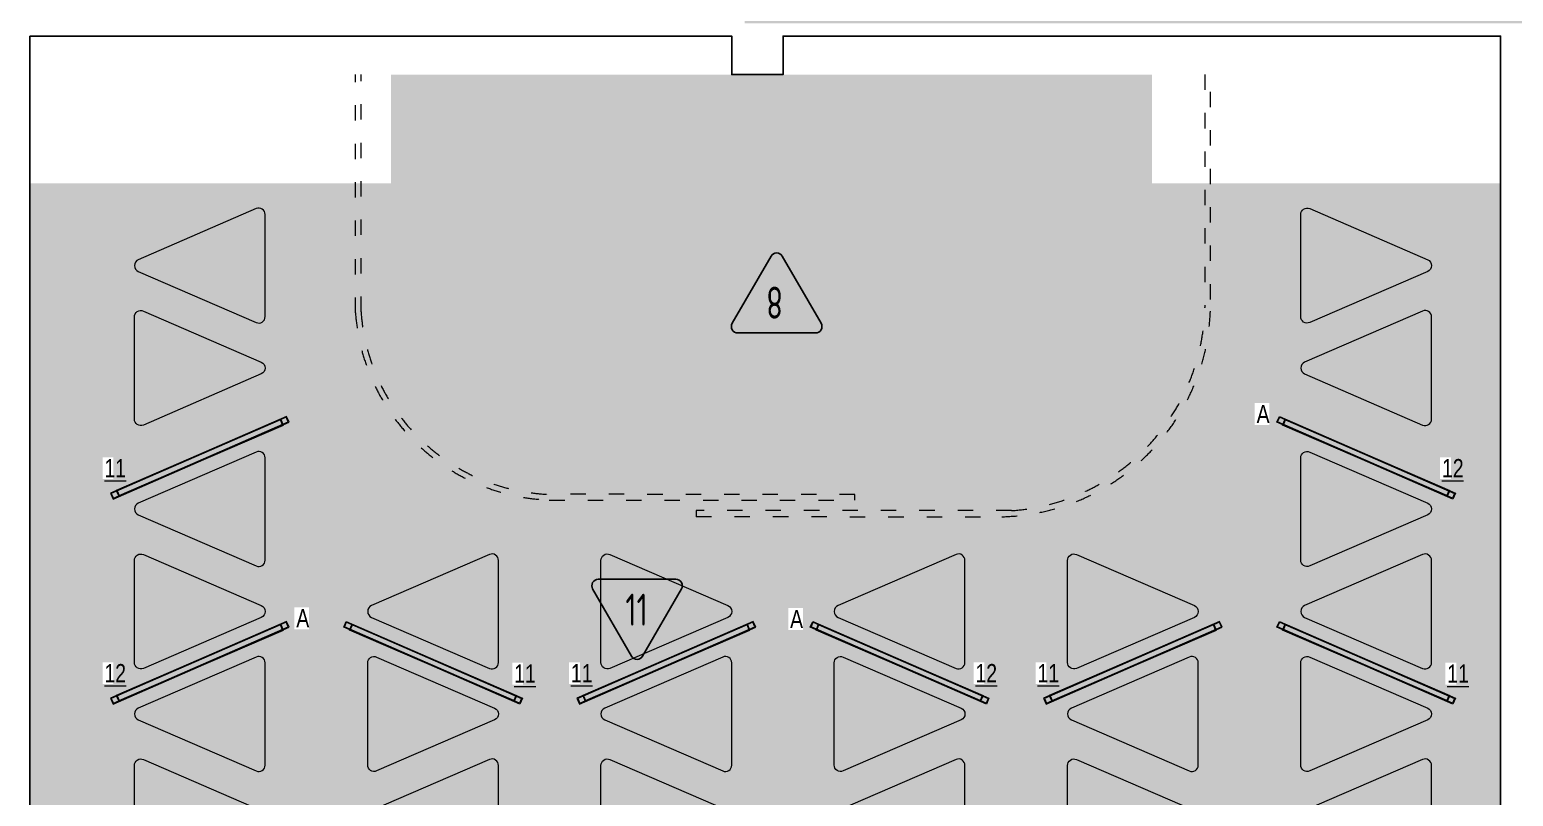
# Model space of a CAD drawing. Header units: millimetres. Extents: x -547274 to 397870, y -45599 to 141350.
# Drawn here: x 57962 to 69542, y 100767 to 106751 of the extents above; entities that cross this region are included whole.
import ezdxf

# ---------------------------------------------------------------- set-up
doc = ezdxf.new("R2010")
doc.units = ezdxf.units.MM
doc.linetypes.add('ACAD_ISO03W100', pattern=[30, 12, -18])
for name, color, linetype, lineweight in [('_ЭОМ_ОБЩ_Освещение_текст тип светильника', 172, 'Continuous', 50), ('_ЭОМ_светильник А', 1, 'Continuous', 35), ('_ЭОМ_светильник Р', 4, 'Continuous', 35), ('АР_Потолки_Штриховка', 252, 'Continuous', 0)]:
    doc.layers.add(name, color=color, linetype=linetype, lineweight=lineweight)
doc.layers.add('RAL 9010', color=7, linetype='Continuous')
for name, color, linetype, lineweight, true_color in [('АР_Потолок_RAL 095 85 40', 7, 'Continuous', 5, 0xddc87a), ('АР_Потолок_RAL 100 70 20', 7, 'Continuous', 5, 0xb3ac85), ('АР_Потолок_Покраска', 7, 'Continuous', 5, 0x007399)]:
    doc.layers.add(name, color=color, linetype=linetype, lineweight=lineweight, true_color=true_color)
doc.styles.add('ISOCPEUR', font='isocpeur.ttf', dxfattribs={"height": 800})
doc.styles.add('ГОСТ', font='cad.shx', dxfattribs={"width": 0.8})

# ---------------------------------------------------------------- blocks, each defined once
blk = doc.blocks.new('A$C753f64f6')
at = {"linetype": 'ACAD_ISO03W100', "lineweight": 0, "ltscale": 10, "transparency": 33554687}
for p, q in [((-289, 5752), (-289, 3367)), ((-246, 3367), (-244, 5767)), ((-418, 4606), (-420, 2220)), ((-289, 3367), (-246, 3367)), ((1277, 591), (3032, 591))]:
    blk.add_line(p, q, dxfattribs=at)
for points in [[(1172, 7265), (3032, 7265)], [(1180, 7221), (3032, 7221)], [(-372, 2144), (-372, 2144), (-372, 4605), (-420, 4605)], [(3032, 635), (1214, 635)]]:
    blk.add_lwpolyline(points, dxfattribs=at)
for centre, radius, start, end in [((1286, 5693), 1576, 94.1333, 177.8574), ((1286, 5693), 1532, 93.9551, 177.2406), ((1248, 2259), 1668, 181.3161, 271.0131), ((1248, 2259), 1624, 184.0551, 268.8225)]:
    blk.add_arc(centre, radius, start, end, dxfattribs=at)
blk = doc.blocks.new('RVE-PLS5070-1500-P')
at = {"color": 0, "linetype": 'ByBlock', "lineweight": -2, "ltscale": 40}
for points in [[(750, -25), (-750, -25), (-750, 25), (750, 25)], [(745, -20), (-745, -20), (-745, 20), (745, 20)]]:
    blk.add_lwpolyline(points, close=True, dxfattribs=at)

msp = doc.modelspace()

# ---------------------------------------------------------------- hatches: boundary and pattern name
at = {"layer": 'RAL 9010', "ltscale": 100, "true_color": 0xe1be89}
h = msp.add_hatch(color=31, dxfattribs=at)
h.dxf.hatch_style = 1
h.paths.add_polyline_path([(59770.4, 104063.8, 0.6566108), (59770.4, 104155.5), (58849.6, 104554.4, 0.5396909), (58779.8, 104508.5), (58779.8, 103710.8, 0.5396909), (58849.6, 103664.9)])
h = msp.add_hatch(color=31, dxfattribs=at)
h.dxf.hatch_style = 1
h.paths.add_polyline_path([(59770.4, 102163.8, 0.6566108), (59770.4, 102255.5), (58849.6, 102654.4, 0.5396909), (58779.8, 102608.5), (58779.8, 101810.8, 0.5396909), (58849.6, 101764.9)])
h = msp.add_hatch(color=31, dxfattribs=at)
h.dxf.hatch_style = 1
h.paths.add_polyline_path([(65262.6, 102608.5, 0.5396909), (65192.7, 102654.4), (64272, 102255.5, 0.6566108), (64272, 102163.8), (65192.7, 101764.9, 0.5396909), (65262.6, 101810.8)])
h = msp.add_hatch(color=31, dxfattribs=at)
h.dxf.hatch_style = 1
h.paths.add_polyline_path([(60670.2, 101854.4, 0.5396909), (60600.4, 101808.5), (60600.4, 101010.8, 0.5396909), (60670.2, 100964.9), (61591, 101363.8, 0.6566108), (61591, 101455.5)])
h = msp.add_hatch(color=31, dxfattribs=at)
h.dxf.hatch_style = 1
h.paths.add_polyline_path([(66092.7, 101455.5, 0.6566108), (66092.7, 101363.8), (67013.5, 100964.9, 0.5396909), (67083.4, 101010.8), (67083.4, 101808.5, 0.5396909), (67013.5, 101854.4)])
h = msp.add_hatch(color=31, dxfattribs=at)
h.dxf.hatch_style = 1
h.paths.add_polyline_path([(59770.4, 100563.8, 0.6566108), (59770.4, 100655.5), (58849.6, 101054.4, 0.5396909), (58779.8, 101008.5), (58779.8, 100210.8, 0.5396909), (58849.6, 100164.9)])
h = msp.add_hatch(color=31, dxfattribs=at)
h.dxf.hatch_style = 1
h.paths.add_polyline_path([(65262.6, 101008.5, 0.5396909), (65192.7, 101054.4), (64272, 100655.5, 0.6566108), (64272, 100563.8), (65192.7, 100164.9, 0.5396909), (65262.6, 100210.8)])
at = {"layer": 'АР_Потолки_Штриховка', "ltscale": 100, "true_color": 0xf8f6b0}
h = msp.add_hatch(color=51, dxfattribs=at)
h.dxf.hatch_style = 1
h.paths.add_polyline_path([(58660.3, 103115.1), (59935.8, 103667.6), (59919.9, 103704.3), (58644.4, 103151.8)])
h = msp.add_hatch(color=51, dxfattribs=at)
h.dxf.hatch_style = 1
h.paths.add_polyline_path([(69023.5, 103115.1), (67748, 103667.6), (67763.9, 103704.3), (69039.4, 103151.8)])
h = msp.add_hatch(color=51, dxfattribs=at)
h.dxf.hatch_style = 1
h.paths.add_polyline_path([(58660.3, 101515.1), (59935.8, 102067.6), (59919.9, 102104.3), (58644.4, 101551.8)])
h = msp.add_hatch(color=51, dxfattribs=at)
h.dxf.hatch_style = 1
h.paths.add_polyline_path([(61740.5, 101515.1), (60465, 102067.6), (60480.9, 102104.3), (61756.4, 101551.8)])
h = msp.add_hatch(color=51, dxfattribs=at)
h.dxf.hatch_style = 1
h.paths.add_polyline_path([(62301.7, 101515.1), (63577.2, 102067.6), (63561.3, 102104.3), (62285.8, 101551.8)])
h = msp.add_hatch(color=51, dxfattribs=at)
h.dxf.hatch_style = 1
h.paths.add_polyline_path([(65382, 101515.1), (64106.6, 102067.6), (64122.5, 102104.3), (65397.9, 101551.8)])
h = msp.add_hatch(color=51, dxfattribs=at)
h.dxf.hatch_style = 1
h.paths.add_polyline_path([(65943.2, 101515.1), (67218.7, 102067.6), (67202.8, 102104.3), (65927.3, 101551.8)])
h = msp.add_hatch(color=51, dxfattribs=at)
h.dxf.hatch_style = 1
h.paths.add_polyline_path([(69023.5, 101515.1), (67748, 102067.6), (67763.9, 102104.3), (69039.4, 101551.8)])
at = {"layer": 'АР_Потолок_RAL 095 85 40', "transparency": 33554687}
h = msp.add_hatch(color=256, dxfattribs=at)
h.dxf.hatch_style = 1
h.paths.add_polyline_path([(58809.9, 104955.5, 0.6566108), (58809.9, 104863.8), (59730.6, 104464.9, 0.5396909), (59800.5, 104510.8), (59800.5, 105308.5, 0.5396909), (59730.6, 105354.4)])
h = msp.add_hatch(color=256, dxfattribs=at)
h.dxf.hatch_style = 1
h.paths.add_polyline_path([(67913.5, 104155.5, 0.6566108), (67913.5, 104063.8), (68834.2, 103664.9, 0.5396909), (68904.1, 103710.8), (68904.1, 104508.5, 0.5396909), (68834.2, 104554.4)])
h = msp.add_hatch(color=256, dxfattribs=at)
h.dxf.hatch_style = 1
h.paths.add_polyline_path([(58809.9, 103055.5, 0.6566108), (58809.9, 102963.8), (59730.6, 102564.9, 0.5396909), (59800.5, 102610.8), (59800.5, 103408.5, 0.5396909), (59730.6, 103454.4)])
h = msp.add_hatch(color=256, dxfattribs=at)
h.dxf.hatch_style = 1
h.paths.add_polyline_path([(62421.1, 101810.8, 0.5396909), (62491, 101764.9), (63411.7, 102163.8, 0.6566108), (63411.7, 102255.5), (62491, 102654.4, 0.5396909), (62421.1, 102608.5)])
h = msp.add_hatch(color=256, dxfattribs=at)
h.dxf.hatch_style = 1
h.paths.add_polyline_path([(67913.5, 102255.5, 0.6566108), (67913.5, 102163.8), (68834.2, 101764.9, 0.5396909), (68904.1, 101810.8), (68904.1, 102608.5, 0.5396909), (68834.2, 102654.4)])
h = msp.add_hatch(color=256, dxfattribs=at)
h.dxf.hatch_style = 1
h.paths.add_polyline_path([(58809.9, 101455.5, 0.6566108), (58809.9, 101363.8), (59730.6, 100964.9, 0.5396909), (59800.5, 101010.8), (59800.5, 101808.5, 0.5396909), (59730.6, 101854.4)])
h = msp.add_hatch(color=256, dxfattribs=at)
h.dxf.hatch_style = 1
h.paths.add_polyline_path([(65232.5, 101363.8, 0.6566108), (65232.5, 101455.5), (64311.7, 101854.4, 0.5396909), (64241.9, 101808.5), (64241.9, 101010.8, 0.5396909), (64311.7, 100964.9)])
h = msp.add_hatch(color=256, dxfattribs=at)
h.dxf.hatch_style = 1
h.paths.add_polyline_path([(62421.1, 100210.8, 0.5396909), (62491, 100164.9), (63411.7, 100563.8, 0.6566108), (63411.7, 100655.5), (62491, 101054.4, 0.5396909), (62421.1, 101008.5)])
h = msp.add_hatch(color=256, dxfattribs=at)
h.dxf.hatch_style = 1
h.paths.add_polyline_path([(67913.5, 100655.5, 0.6566108), (67913.5, 100563.8), (68834.2, 100164.9, 0.5396909), (68904.1, 100210.8), (68904.1, 101008.5, 0.5396909), (68834.2, 101054.4)])
at = {"layer": 'АР_Потолок_RAL 100 70 20', "transparency": 33554687}
h = msp.add_hatch(color=256, dxfattribs=at)
h.dxf.hatch_style = 1
h.paths.add_polyline_path([(68874, 104863.8, 0.6566108), (68874, 104955.5), (67953.2, 105354.4, 0.5396909), (67883.4, 105308.5), (67883.4, 104510.8, 0.5396909), (67953.2, 104464.9)])
h = msp.add_hatch(color=256, dxfattribs=at)
h.dxf.hatch_style = 1
h.paths.add_polyline_path([(68874, 102963.8, 0.6566108), (68874, 103055.5), (67953.2, 103454.4, 0.5396909), (67883.4, 103408.5), (67883.4, 102610.8, 0.5396909), (67953.2, 102564.9)])
h = msp.add_hatch(color=256, dxfattribs=at)
h.dxf.hatch_style = 1
h.paths.add_polyline_path([(61621.1, 102608.5, 0.5396909), (61551.2, 102654.4), (60630.5, 102255.5, 0.6566108), (60630.5, 102163.8), (61551.2, 101764.9, 0.5396909), (61621.1, 101810.8)])
h = msp.add_hatch(color=256, dxfattribs=at)
h.dxf.hatch_style = 1
h.paths.add_polyline_path([(67053.2, 102163.8, 0.6566108), (67053.2, 102255.5), (66132.5, 102654.4, 0.5396909), (66062.6, 102608.5), (66062.6, 101810.8, 0.5396909), (66132.5, 101764.9)])
h = msp.add_hatch(color=256, dxfattribs=at)
h.dxf.hatch_style = 1
h.paths.add_polyline_path([(62451.2, 101455.5, 0.6566108), (62451.2, 101363.8), (63372, 100964.9, 0.5396909), (63441.9, 101010.8), (63441.9, 101808.5, 0.5396909), (63372, 101854.4)])
h = msp.add_hatch(color=256, dxfattribs=at)
h.dxf.hatch_style = 1
h.paths.add_polyline_path([(68874, 101363.8, 0.6566108), (68874, 101455.5), (67953.2, 101854.4, 0.5396909), (67883.4, 101808.5), (67883.4, 101010.8, 0.5396909), (67953.2, 100964.9)])
h = msp.add_hatch(color=256, dxfattribs=at)
h.dxf.hatch_style = 1
h.paths.add_polyline_path([(61621.1, 101008.5, 0.5396909), (61551.2, 101054.4), (60630.5, 100655.5, 0.6566108), (60630.5, 100563.8), (61551.2, 100164.9, 0.5396909), (61621.1, 100210.8)])
h = msp.add_hatch(color=256, dxfattribs=at)
h.dxf.hatch_style = 1
h.paths.add_polyline_path([(67053.2, 100563.8, 0.6566108), (67053.2, 100655.5), (66132.5, 101054.4, 0.5396909), (66062.6, 101008.5), (66062.6, 100210.8, 0.5396909), (66132.5, 100164.9)])
at = {"layer": 'АР_Потолок_Покраска'}
h = msp.add_hatch(dxfattribs=at)
h.set_pattern_fill('CROSS', color=256, scale=25)
h.set_pattern_definition([(0, (134938.16, 1e-08), (158.75, 158.75), [79.375, -238.125]), (90, (134977.84, -39.69), (-158.75, 158.75), [79.375, -238.125])])
h.paths.add_polyline_path([(75842.4, 112400.7), (75442.4, 112400.7), (75442.4, 112800.7), (75842.4, 112800.7)], flags=16)
edge = h.paths.add_edge_path()
edge.add_line((63542.4, 115400.7), (63542.4, 118400.7))
edge.add_line((63542.4, 118400.7), (81877.4, 118400.7))
edge.add_line((81877.4, 118400.7), (81877.4, 115850.7))
edge.add_line((81877.4, 115850.7), (81877.4, 114910.7))
edge.add_arc((72752.3, 115502.6), 9144.3, 272.82064, 356.28873, ccw=False)
edge.add_line((73202.3, 106369.4), (72392.3, 106369.4))
edge.add_line((72392.3, 106369.4), (72392.3, 98935.7))
edge.add_line((72392.3, 98935.7), (72392.3, 98935.7))
edge.add_line((72392.3, 98935.7), (72392.3, 96935.7))
edge.add_line((72392.3, 96935.7), (74412.9, 96935.7))
edge.add_line((74412.9, 96935.7), (74412.9, 94400.8))
edge.add_line((74412.9, 94400.8), (69842.7, 94400.7))
edge.add_line((69842.7, 94400.7), (69842.5, 94800.7))
edge.add_line((69842.5, 94800.7), (69642.4, 94800.7))
edge.add_line((69642.4, 94800.7), (69642.4, 100400.7))
edge.add_line((69642.4, 100400.7), (69842.4, 100400.7))
edge.add_line((69842.4, 100400.7), (69842.5, 100800.7))
edge.add_line((69842.5, 100800.7), (69642.4, 100800.7))
edge.add_line((69642.4, 100800.7), (69642.4, 106400.7))
edge.add_line((69642.4, 106400.7), (69842.4, 106400.7))
edge.add_line((69842.4, 106400.7), (69842.5, 106800.7))
edge.add_line((69842.5, 106800.7), (63542.4, 106800.7))
edge.add_line((63542.4, 106800.7), (63542.4, 108961.2))
edge.add_line((63542.4, 108961.2), (67362.4, 108962))
edge.add_line((67362.4, 108962), (67362.4, 109661.2))
edge.add_line((67362.4, 109661.2), (68606.8, 109661.3))
edge.add_line((68606.8, 109661.3), (68607.9, 108962.8))
edge.add_line((68607.9, 108962.8), (69842.4, 108959.7))
edge.add_line((69842.4, 108959.7), (69842.4, 115400.7))
edge.add_line((69842.4, 115400.7), (63542.4, 115400.7))
h = msp.add_hatch(dxfattribs=at)
h.set_pattern_fill('CROSS', color=256, scale=25)
h.set_pattern_definition([(0, (-169992.07, 59504.36), (158.75, 158.75), [79.375, -238.125]), (90, (-169952.39, 59464.68), (-158.75, 158.75), [79.375, -238.125])])
h.paths.add_polyline_path([(57962.3, 105550.7), (60782.3, 105550.7), (60782.3, 106400.7), (66722.4, 106400.7), (66722.4, 105550.7), (69442.4, 105550.7), (69442.4, 100800.7), (69442.4, 100400.7), (69442.4, 94800.7), (69442.4, 94400.7), (69442.4, 91935.7), (69322.3, 91935.7), (69322.3, 83288.1), (67172.3, 83288.1), (67172.3, 82685.7), (57962.3, 82685.7)])

# ---------------------------------------------------------------- linework, layer by layer
msp.add_lwpolyline([(57962.3, 106700.7), (63442.4, 106700.7), (63442.4, 106400.7), (63842.4, 106400.7), (63842.4, 106700.7), (69442.4, 106700.7), (69442.4, 105550.7), (69442.4, 105550.7), (69442.4, 100800.7), (69442.4, 100800.7), (69442.4, 100400.7), (69442.4, 100400.7), (69442.4, 94800.7), (69442.4, 94800.7), (69442.4, 94400.7), (69442.4, 94400.7), (69442.4, 91935.7), (69322.3, 91935.7), (69322.3, 83288.1), (67172.3, 83288.1), (67172.3, 82685.7), (57962.3, 82685.7)], close=True)
for points in [[(64095.8, 104383.7), (63489.6, 104383.7, -0.5773495), (63446.3, 104458.7), (63749.4, 104983.7, -0.5773541), (63836, 104983.7), (64139.1, 104458.7, -0.5773491), (64095.8, 104383.7, -0.0000017)], [(62399.8, 102460.7), (63006, 102460.7, -0.5773495), (63049.3, 102385.7), (62746.2, 101860.7, -0.5773541), (62659.6, 101860.7), (62356.5, 102385.7, -0.5773491), (62399.8, 102460.7, -0.0000017)]]:
    msp.add_lwpolyline(points, format="xyb")
at = {"layer": 'АР_Потолки_Штриховка', "color": 18, "ltscale": 100, "true_color": 0x000000}
for points in [[(59730.6, 104464.9, 0.5396909), (59800.5, 104510.8), (59800.5, 105308.5, 0.5396909), (59730.6, 105354.4), (58809.9, 104955.5, 0.6566108), (58809.9, 104863.8), (59730.6, 104464.9)], [(67953.2, 104464.9, -0.5396909), (67883.4, 104510.8), (67883.4, 105308.5, -0.5396909), (67953.2, 105354.4), (68874, 104955.5, -0.6566108), (68874, 104863.8), (67953.2, 104464.9)], [(58849.6, 103664.9, -0.5396909), (58779.8, 103710.8), (58779.8, 104508.5, -0.5396909), (58849.6, 104554.4), (59770.4, 104155.5, -0.6566108), (59770.4, 104063.8), (58849.6, 103664.9)], [(68834.2, 103664.9, 0.5396909), (68904.1, 103710.8), (68904.1, 104508.5, 0.5396909), (68834.2, 104554.4), (67913.5, 104155.5, 0.6566108), (67913.5, 104063.8), (68834.2, 103664.9)], [(59730.6, 102564.9, 0.5396909), (59800.5, 102610.8), (59800.5, 103408.5, 0.5396909), (59730.6, 103454.4), (58809.9, 103055.5, 0.6566108), (58809.9, 102963.8), (59730.6, 102564.9)], [(67953.2, 102564.9, -0.5396909), (67883.4, 102610.8), (67883.4, 103408.5, -0.5396909), (67953.2, 103454.4), (68874, 103055.5, -0.6566108), (68874, 102963.8), (67953.2, 102564.9)], [(58849.6, 101764.9, -0.5396909), (58779.8, 101810.8), (58779.8, 102608.5, -0.5396909), (58849.6, 102654.4), (59770.4, 102255.5, -0.6566108), (59770.4, 102163.8), (58849.6, 101764.9)], [(61551.2, 101764.9, 0.5396909), (61621.1, 101810.8), (61621.1, 102608.5, 0.5396909), (61551.2, 102654.4), (60630.5, 102255.5, 0.6566108), (60630.5, 102163.8), (61551.2, 101764.9)], [(62491, 101764.9, -0.5396909), (62421.1, 101810.8), (62421.1, 102608.5, -0.5396909), (62491, 102654.4), (63411.7, 102255.5, -0.6566108), (63411.7, 102163.8), (62491, 101764.9)], [(65192.7, 101764.9, 0.5396909), (65262.6, 101810.8), (65262.6, 102608.5, 0.5396909), (65192.7, 102654.4), (64272, 102255.5, 0.6566108), (64272, 102163.8), (65192.7, 101764.9)], [(66132.5, 101764.9, -0.5396909), (66062.6, 101810.8), (66062.6, 102608.5, -0.5396909), (66132.5, 102654.4), (67053.2, 102255.5, -0.6566108), (67053.2, 102163.8), (66132.5, 101764.9)], [(68834.2, 101764.9, 0.5396909), (68904.1, 101810.8), (68904.1, 102608.5, 0.5396909), (68834.2, 102654.4), (67913.5, 102255.5, 0.6566108), (67913.5, 102163.8), (68834.2, 101764.9)], [(59730.6, 100964.9, 0.5396909), (59800.5, 101010.8), (59800.5, 101808.5, 0.5396909), (59730.6, 101854.4), (58809.9, 101455.5, 0.6566108), (58809.9, 101363.8), (59730.6, 100964.9)], [(60670.2, 100964.9, -0.5396909), (60600.4, 101010.8), (60600.4, 101808.5, -0.5396909), (60670.2, 101854.4), (61591, 101455.5, -0.6566108), (61591, 101363.8), (60670.2, 100964.9)], [(63372, 100964.9, 0.5396909), (63441.9, 101010.8), (63441.9, 101808.5, 0.5396909), (63372, 101854.4), (62451.2, 101455.5, 0.6566108), (62451.2, 101363.8), (63372, 100964.9)], [(64311.7, 100964.9, -0.5396909), (64241.9, 101010.8), (64241.9, 101808.5, -0.5396909), (64311.7, 101854.4), (65232.5, 101455.5, -0.6566108), (65232.5, 101363.8), (64311.7, 100964.9)], [(67013.5, 100964.9, 0.5396909), (67083.4, 101010.8), (67083.4, 101808.5, 0.5396909), (67013.5, 101854.4), (66092.7, 101455.5, 0.6566108), (66092.7, 101363.8), (67013.5, 100964.9)], [(67953.2, 100964.9, -0.5396909), (67883.4, 101010.8), (67883.4, 101808.5, -0.5396909), (67953.2, 101854.4), (68874, 101455.5, -0.6566108), (68874, 101363.8), (67953.2, 100964.9)], [(58849.6, 100164.9, -0.5396909), (58779.8, 100210.8), (58779.8, 101008.5, -0.5396909), (58849.6, 101054.4), (59770.4, 100655.5, -0.6566108), (59770.4, 100563.8), (58849.6, 100164.9)], [(61551.2, 100164.9, 0.5396909), (61621.1, 100210.8), (61621.1, 101008.5, 0.5396909), (61551.2, 101054.4), (60630.5, 100655.5, 0.6566108), (60630.5, 100563.8), (61551.2, 100164.9)], [(62491, 100164.9, -0.5396909), (62421.1, 100210.8), (62421.1, 101008.5, -0.5396909), (62491, 101054.4), (63411.7, 100655.5, -0.6566108), (63411.7, 100563.8), (62491, 100164.9)], [(65192.7, 100164.9, 0.5396909), (65262.6, 100210.8), (65262.6, 101008.5, 0.5396909), (65192.7, 101054.4), (64272, 100655.5, 0.6566108), (64272, 100563.8), (65192.7, 100164.9)], [(66132.5, 100164.9, -0.5396909), (66062.6, 100210.8), (66062.6, 101008.5, -0.5396909), (66132.5, 101054.4), (67053.2, 100655.5, -0.6566108), (67053.2, 100563.8), (66132.5, 100164.9)], [(68834.2, 100164.9, 0.5396909), (68904.1, 100210.8), (68904.1, 101008.5, 0.5396909), (68834.2, 101054.4), (67913.5, 100655.5, 0.6566108), (67913.5, 100563.8), (68834.2, 100164.9)]]:
    msp.add_lwpolyline(points, format="xyb", dxfattribs=at)
at = {"layer": 'АР_Потолки_Штриховка', "color": 18, "lineweight": 18, "ltscale": 100, "true_color": 0x000000}
for points in [[(59730.6, 104464.9, 0.5396909), (59800.5, 104510.8), (59800.5, 105308.5, 0.5396909), (59730.6, 105354.4), (58809.9, 104955.5, 0.6566108), (58809.9, 104863.8), (59730.6, 104464.9)], [(67953.2, 104464.9, -0.5396909), (67883.4, 104510.8), (67883.4, 105308.5, -0.5396909), (67953.2, 105354.4), (68874, 104955.5, -0.6566108), (68874, 104863.8), (67953.2, 104464.9)], [(58849.6, 103664.9, -0.5396909), (58779.8, 103710.8), (58779.8, 104508.5, -0.5396909), (58849.6, 104554.4), (59770.4, 104155.5, -0.6566108), (59770.4, 104063.8), (58849.6, 103664.9)], [(68834.2, 103664.9, 0.5396909), (68904.1, 103710.8), (68904.1, 104508.5, 0.5396909), (68834.2, 104554.4), (67913.5, 104155.5, 0.6566108), (67913.5, 104063.8), (68834.2, 103664.9)], [(59730.6, 102564.9, 0.5396909), (59800.5, 102610.8), (59800.5, 103408.5, 0.5396909), (59730.6, 103454.4), (58809.9, 103055.5, 0.6566108), (58809.9, 102963.8), (59730.6, 102564.9)], [(67953.2, 102564.9, -0.5396909), (67883.4, 102610.8), (67883.4, 103408.5, -0.5396909), (67953.2, 103454.4), (68874, 103055.5, -0.6566108), (68874, 102963.8), (67953.2, 102564.9)], [(58849.6, 101764.9, -0.5396909), (58779.8, 101810.8), (58779.8, 102608.5, -0.5396909), (58849.6, 102654.4), (59770.4, 102255.5, -0.6566108), (59770.4, 102163.8), (58849.6, 101764.9)], [(61551.2, 101764.9, 0.5396909), (61621.1, 101810.8), (61621.1, 102608.5, 0.5396909), (61551.2, 102654.4), (60630.5, 102255.5, 0.6566108), (60630.5, 102163.8), (61551.2, 101764.9)], [(62491, 101764.9, -0.5396909), (62421.1, 101810.8), (62421.1, 102608.5, -0.5396909), (62491, 102654.4), (63411.7, 102255.5, -0.6566108), (63411.7, 102163.8), (62491, 101764.9)], [(65192.7, 101764.9, 0.5396909), (65262.6, 101810.8), (65262.6, 102608.5, 0.5396909), (65192.7, 102654.4), (64272, 102255.5, 0.6566108), (64272, 102163.8), (65192.7, 101764.9)], [(66132.5, 101764.9, -0.5396909), (66062.6, 101810.8), (66062.6, 102608.5, -0.5396909), (66132.5, 102654.4), (67053.2, 102255.5, -0.6566108), (67053.2, 102163.8), (66132.5, 101764.9)], [(68834.2, 101764.9, 0.5396909), (68904.1, 101810.8), (68904.1, 102608.5, 0.5396909), (68834.2, 102654.4), (67913.5, 102255.5, 0.6566108), (67913.5, 102163.8), (68834.2, 101764.9)], [(59730.6, 100964.9, 0.5396909), (59800.5, 101010.8), (59800.5, 101808.5, 0.5396909), (59730.6, 101854.4), (58809.9, 101455.5, 0.6566108), (58809.9, 101363.8), (59730.6, 100964.9)], [(60670.2, 100964.9, -0.5396909), (60600.4, 101010.8), (60600.4, 101808.5, -0.5396909), (60670.2, 101854.4), (61591, 101455.5, -0.6566108), (61591, 101363.8), (60670.2, 100964.9)], [(63372, 100964.9, 0.5396909), (63441.9, 101010.8), (63441.9, 101808.5, 0.5396909), (63372, 101854.4), (62451.2, 101455.5, 0.6566108), (62451.2, 101363.8), (63372, 100964.9)], [(64311.7, 100964.9, -0.5396909), (64241.9, 101010.8), (64241.9, 101808.5, -0.5396909), (64311.7, 101854.4), (65232.5, 101455.5, -0.6566108), (65232.5, 101363.8), (64311.7, 100964.9)], [(67013.5, 100964.9, 0.5396909), (67083.4, 101010.8), (67083.4, 101808.5, 0.5396909), (67013.5, 101854.4), (66092.7, 101455.5, 0.6566108), (66092.7, 101363.8), (67013.5, 100964.9)], [(67953.2, 100964.9, -0.5396909), (67883.4, 101010.8), (67883.4, 101808.5, -0.5396909), (67953.2, 101854.4), (68874, 101455.5, -0.6566108), (68874, 101363.8), (67953.2, 100964.9)], [(58849.6, 100164.9, -0.5396909), (58779.8, 100210.8), (58779.8, 101008.5, -0.5396909), (58849.6, 101054.4), (59770.4, 100655.5, -0.6566108), (59770.4, 100563.8), (58849.6, 100164.9)], [(61551.2, 100164.9, 0.5396909), (61621.1, 100210.8), (61621.1, 101008.5, 0.5396909), (61551.2, 101054.4), (60630.5, 100655.5, 0.6566108), (60630.5, 100563.8), (61551.2, 100164.9)], [(62491, 100164.9, -0.5396909), (62421.1, 100210.8), (62421.1, 101008.5, -0.5396909), (62491, 101054.4), (63411.7, 100655.5, -0.6566108), (63411.7, 100563.8), (62491, 100164.9)], [(65192.7, 100164.9, 0.5396909), (65262.6, 100210.8), (65262.6, 101008.5, 0.5396909), (65192.7, 101054.4), (64272, 100655.5, 0.6566108), (64272, 100563.8), (65192.7, 100164.9)], [(66132.5, 100164.9, -0.5396909), (66062.6, 100210.8), (66062.6, 101008.5, -0.5396909), (66132.5, 101054.4), (67053.2, 100655.5, -0.6566108), (67053.2, 100563.8), (66132.5, 100164.9)], [(68834.2, 100164.9, 0.5396909), (68904.1, 100210.8), (68904.1, 101008.5, 0.5396909), (68834.2, 101054.4), (67913.5, 100655.5, 0.6566108), (67913.5, 100563.8), (68834.2, 100164.9)]]:
    msp.add_lwpolyline(points, format="xyb", dxfattribs=at)
at = {"layer": 'АР_Потолки_Штриховка', "color": 18, "ltscale": 100, "true_color": 0x000000}
for points in [[(58657.7, 103108.5), (59942.4, 103665), (59922.5, 103710.8), (58637.9, 103154.4)], [(58660.3, 103115.1), (59935.8, 103667.6), (59919.9, 103704.3), (58644.4, 103151.8)], [(69026.1, 103108.5), (67741.5, 103665), (67761.3, 103710.8), (69046, 103154.4)], [(69023.5, 103115.1), (67748, 103667.6), (67763.9, 103704.3), (69039.4, 103151.8)], [(58657.7, 101508.5), (59942.4, 102065), (59922.5, 102110.8), (58637.9, 101554.4)], [(58660.3, 101515.1), (59935.8, 102067.6), (59919.9, 102104.3), (58644.4, 101551.8)], [(61743.1, 101508.5), (60458.5, 102065), (60478.3, 102110.8), (61763, 101554.4)], [(61740.5, 101515.1), (60465, 102067.6), (60480.9, 102104.3), (61756.4, 101551.8)], [(62299.1, 101508.5), (63583.8, 102065), (63563.9, 102110.8), (62279.2, 101554.4)], [(62301.7, 101515.1), (63577.2, 102067.6), (63561.3, 102104.3), (62285.8, 101551.8)], [(65384.6, 101508.5), (64100, 102065), (64119.9, 102110.8), (65404.5, 101554.4)], [(65382, 101515.1), (64106.6, 102067.6), (64122.5, 102104.3), (65397.9, 101551.8)], [(65940.6, 101508.5), (67225.3, 102065), (67205.4, 102110.8), (65920.7, 101554.4)], [(65943.2, 101515.1), (67218.7, 102067.6), (67202.8, 102104.3), (65927.3, 101551.8)], [(69026.1, 101508.5), (67741.5, 102065), (67761.3, 102110.8), (69046, 101554.4)], [(69023.5, 101515.1), (67748, 102067.6), (67763.9, 102104.3), (69039.4, 101551.8)]]:
    msp.add_lwpolyline(points, close=True, dxfattribs=at)
at = {"layer": 'АР_Потолки_Штриховка', "color": 18, "lineweight": 18, "ltscale": 100, "true_color": 0x000000}
for points in [[(58657.7, 103108.5), (59942.4, 103665), (59922.5, 103710.8), (58637.9, 103154.4)], [(58660.3, 103115.1), (59935.8, 103667.6), (59919.9, 103704.3), (58644.4, 103151.8)], [(69026.1, 103108.5), (67741.5, 103665), (67761.3, 103710.8), (69046, 103154.4)], [(69023.5, 103115.1), (67748, 103667.6), (67763.9, 103704.3), (69039.4, 103151.8)], [(58657.7, 101508.5), (59942.4, 102065), (59922.5, 102110.8), (58637.9, 101554.4)], [(58660.3, 101515.1), (59935.8, 102067.6), (59919.9, 102104.3), (58644.4, 101551.8)], [(61743.1, 101508.5), (60458.5, 102065), (60478.3, 102110.8), (61763, 101554.4)], [(61740.5, 101515.1), (60465, 102067.6), (60480.9, 102104.3), (61756.4, 101551.8)], [(62299.1, 101508.5), (63583.8, 102065), (63563.9, 102110.8), (62279.2, 101554.4)], [(62301.7, 101515.1), (63577.2, 102067.6), (63561.3, 102104.3), (62285.8, 101551.8)], [(65384.6, 101508.5), (64100, 102065), (64119.9, 102110.8), (65404.5, 101554.4)], [(65382, 101515.1), (64106.6, 102067.6), (64122.5, 102104.3), (65397.9, 101551.8)], [(65940.6, 101508.5), (67225.3, 102065), (67205.4, 102110.8), (65920.7, 101554.4)], [(65943.2, 101515.1), (67218.7, 102067.6), (67202.8, 102104.3), (65927.3, 101551.8)], [(69026.1, 101508.5), (67741.5, 102065), (67761.3, 102110.8), (69046, 101554.4)], [(69023.5, 101515.1), (67748, 102067.6), (67763.9, 102104.3), (69039.4, 101551.8)]]:
    msp.add_lwpolyline(points, close=True, dxfattribs=at)

# ---------------------------------------------------------------- block references
at = {"lineweight": 30, "ltscale": 100, "rotation": 89.99999999999999}
msp.add_blockref('A$C753f64f6', (67770, 103368.6), dxfattribs=at)
at = {"layer": '_ЭОМ_светильник А', "color": 18, "lineweight": 18, "ltscale": 100, "true_color": 0x000000, "xscale": -1, "rotation": 23.59026329333165}
msp.add_blockref('RVE-PLS5070-1500-P', (59290.1, 101809.7), dxfattribs=at)
at = {"layer": '_ЭОМ_светильник Р', "color": 18, "lineweight": 18, "ltscale": 100, "true_color": 0x000000, "xscale": -1, "rotation": 23.59026329333165}
for p in [(59290.1, 103409.7), (62931.5, 101809.7), (66573, 101809.7)]:
    msp.add_blockref('RVE-PLS5070-1500-P', p, dxfattribs=at)
at = {"layer": '_ЭОМ_светильник Р', "color": 18, "lineweight": 18, "ltscale": 100, "true_color": 0x000000, "rotation": 336.4097367066683}
for p in [(61110.7, 101809.7), (68393.7, 101809.7)]:
    msp.add_blockref('RVE-PLS5070-1500-P', p, dxfattribs=at)

# ---------------------------------------------------------------- texts
at = {"insert": (63842.1, 104495.7), "char_height": 250, "width": 294.334, "attachment_point": 1, "rotation": 180, "style": 'ISOCPEUR'}
msp.add_mtext('{\\W0.7;8}', dxfattribs=at)
at = {"insert": (62611.8, 102348.7), "char_height": 250, "width": 294.334, "attachment_point": 1, "style": 'ISOCPEUR'}
msp.add_mtext('{\\W0.7;11}', dxfattribs=at)

# ---------------------------------------------------------------- next in the draw order: texts
at = {"layer": '_ЭОМ_ОБЩ_Освещение_текст тип светильника', "color": 18, "lineweight": 18, "ltscale": 40, "true_color": 0x000000, "char_height": 142.19, "width": 55.872, "attachment_point": 1, "style": 'ГОСТ', "bg_fill": 3, "box_fill_scale": 1.1, "bg_fill_color": 256, "bg_fill_transparency": 0}
for s, insert in [('{\\L11}', (58545.2, 103399.5)), ('{\\L12}', (68985.4, 103399.5)), ('{\\L12}', (58545.2, 101799.5)), ('{\\L11}', (61743.3, 101795.9)), ('{\\L11}', (62186.6, 101799.5)), ('{\\L12}', (65344, 101799.5)), ('{\\L11}', (65828.1, 101799.5)), ('{\\L11}', (69026.3, 101795.9))]:
    msp.add_mtext(s, dxfattribs=dict(at, insert=insert))
at = {"layer": '_ЭОМ_светильник А', "color": 18, "lineweight": 18, "ltscale": 100, "true_color": 0x000000, "char_height": 142.2, "width": 86.044, "attachment_point": 1, "style": 'ГОСТ', "bg_fill": 3, "box_fill_scale": 1.1, "bg_fill_color": 256, "bg_fill_transparency": 0}
for insert in [(67538.8, 103821.7), (60043.1, 102227.9), (63897.3, 102221.7)]:
    msp.add_mtext('А', dxfattribs=dict(at, insert=insert))

# ---------------------------------------------------------------- next in the draw order: block references
at = {"layer": '_ЭОМ_светильник А', "color": 18, "lineweight": 18, "ltscale": 100, "true_color": 0x000000, "rotation": 336.4097367066683}
for p in [(68393.7, 103409.7), (64752.2, 101809.7)]:
    msp.add_blockref('RVE-PLS5070-1500-P', p, dxfattribs=at)

doc.saveas('drawing.dxf')
